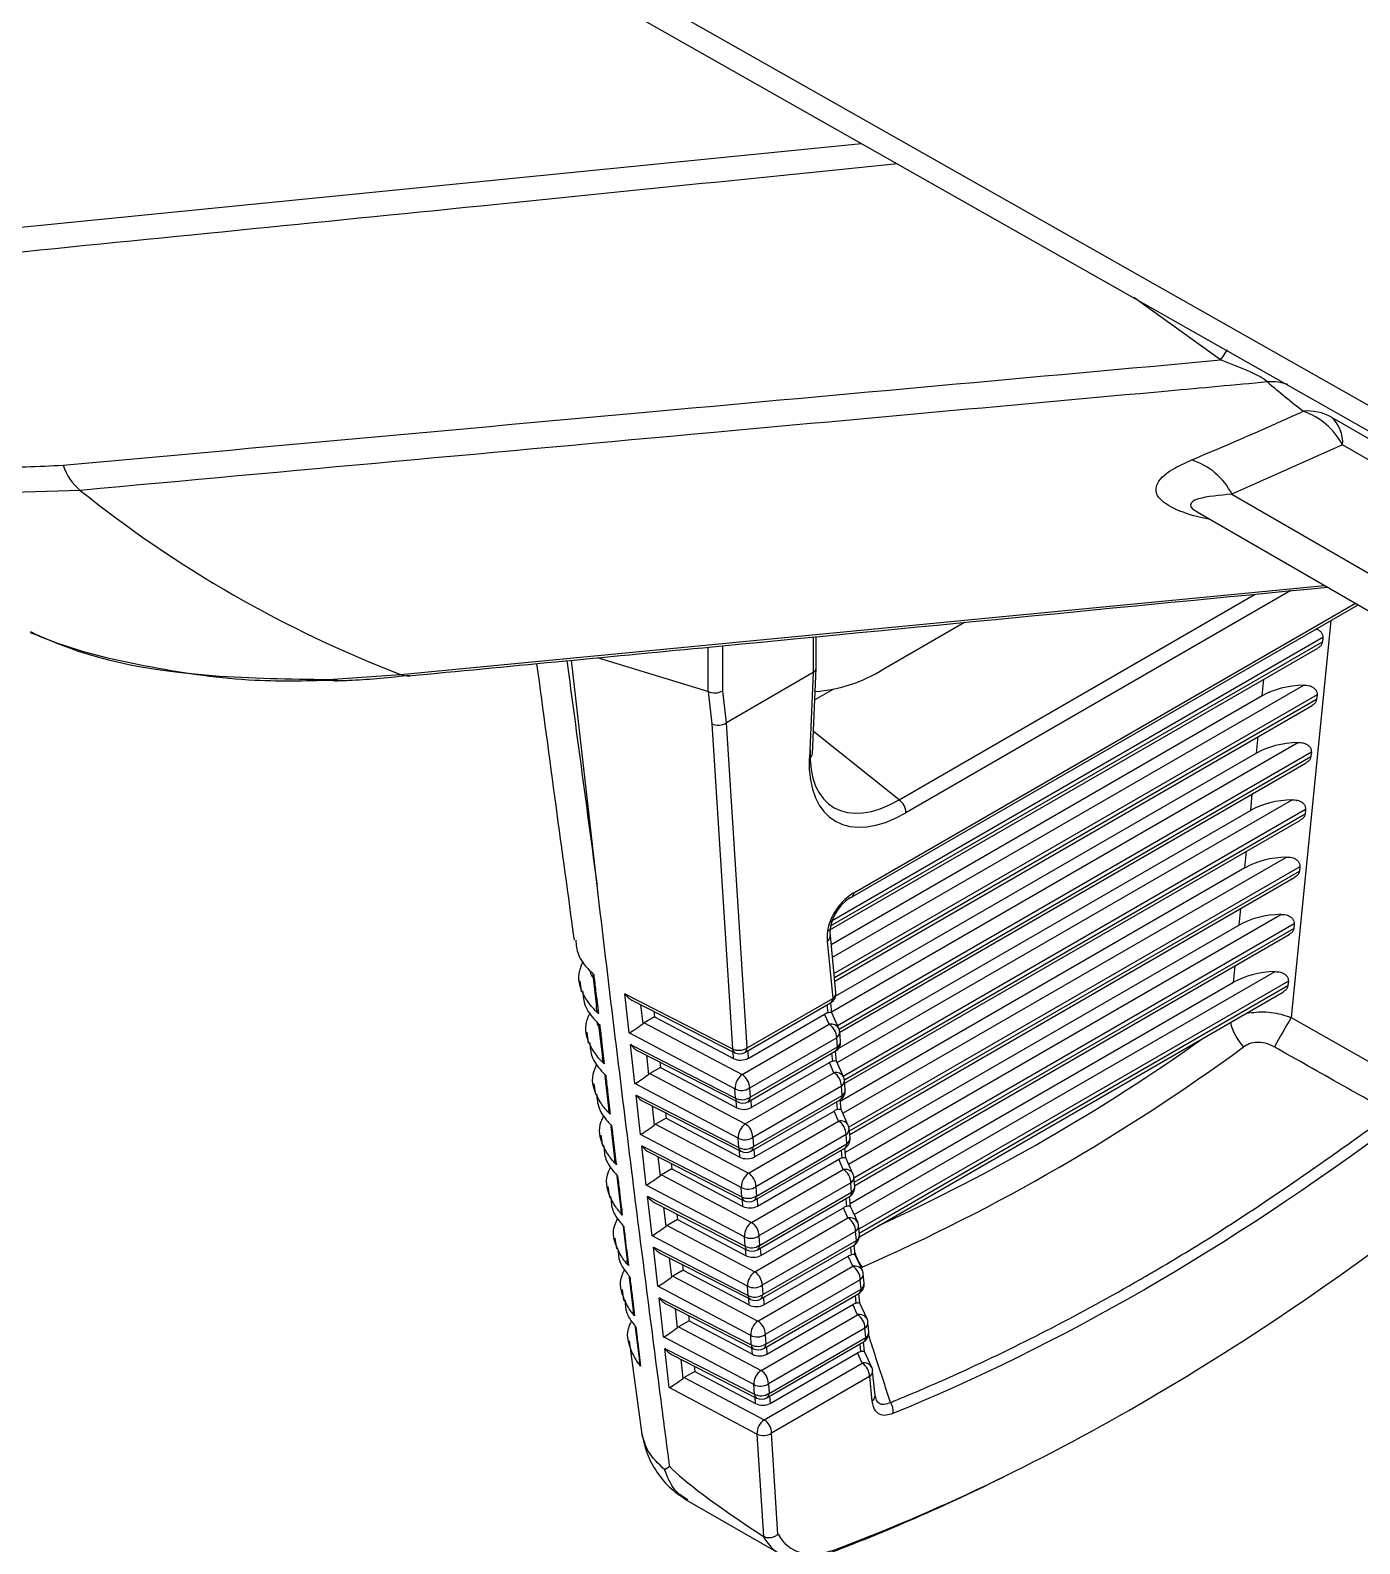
# Model space of a CAD drawing. Extents: x 8 to 113, y 0 to 87.
# Drawn here: x 17.808 to 19.055, y 64.069 to 65.488 of the extents above; entities that cross this region are included whole.
import ezdxf

# ---------------------------------------------------------------- set-up
doc = ezdxf.new("R2010")
doc.units = 0
doc.header["$MEASUREMENT"] = 0
doc.layers.add('OBJECT', color=7, linetype='CONTINUOUS')

msp = doc.modelspace()

# ---------------------------------------------------------------- linework, layer by layer
at = {"layer": 'OBJECT'}
for p, q in [((17.7597, 65.2996), (18.5876, 65.3822)), ((18.9243, 65.1791), (18.8428, 65.2376)), ((19.0283, 65.1254), (21.7994, 63.5257)), ((19.0388, 65.0995), (18.935, 65.0532)), ((21.8088, 63.5004), (19.0388, 65.0995)), ((17.8547, 65.0568), (17.7808, 65.0545)), ((18.935, 65.0532), (21.805, 63.3964)), ((18.9021, 65.0369), (18.9022, 65.0368)), ((18.9024, 65.0367), (21.8261, 63.3489)), ((18.1549, 64.8842), (19.0219, 64.9677)), ((18.9901, 64.9628), (18.6291, 64.7544)), ((18.5781, 64.6752), (19.0534, 64.9495)), ((18.5802, 64.6793), (19.0508, 64.951)), ((18.6227, 64.7666), (18.9568, 64.9595)), ((18.6078, 64.8891), (18.684, 64.9331)), ((19.0277, 64.9347), (18.9904, 64.5624)), ((18.542, 64.9193), (18.542, 64.8859)), ((18.5449, 64.89), (18.5449, 64.9196)), ((19.0202, 64.9189), (18.5577, 64.6519)), ((19.0202, 64.9189), (19.0198, 64.9148)), ((18.4434, 64.9098), (18.4434, 64.8683)), ((18.4573, 64.8689), (18.4573, 64.9111)), ((18.5556, 64.6434), (19.0155, 64.9089)), ((18.5585, 64.6485), (19.0198, 64.9148)), ((18.3394, 64.6863), (18.3155, 64.8975)), ((18.4434, 64.8683), (18.3397, 64.8998)), ((18.5415, 64.8097), (18.5449, 64.8899)), ((18.0874, 64.8795), (18.1549, 64.8842)), ((18.1632, 64.8829), (18.1639, 64.8829)), ((18.542, 64.8859), (18.4607, 64.8389)), ((18.542, 64.8859), (18.5386, 64.8056)), ((18.542, 64.8859), (18.542, 64.8859)), ((18.9633, 64.8641), (18.9649, 64.8797)), ((18.4435, 64.8682), (18.447, 64.838)), ((18.4607, 64.8389), (18.4573, 64.8689)), ((18.5613, 64.8705), (18.5437, 64.8603)), ((18.9633, 64.8641), (18.5591, 64.6307)), ((18.5602, 64.619), (19.0023, 64.8742)), ((19.0148, 64.8651), (18.5617, 64.6036)), ((19.0148, 64.8651), (19.0144, 64.861)), ((18.5621, 64.5999), (19.0144, 64.861)), ((18.5624, 64.5967), (19.0101, 64.8551)), ((18.447, 64.838), (18.4664, 64.5332)), ((18.4801, 64.5339), (18.4607, 64.8389)), ((18.6227, 64.7666), (18.5424, 64.8307)), ((18.5594, 64.5678), (18.9969, 64.8204)), ((18.9579, 64.8103), (18.9595, 64.8259)), ((18.9579, 64.8103), (18.5632, 64.5825)), ((19.0095, 64.8114), (18.565, 64.5548)), ((18.5664, 64.5517), (19.009, 64.8073)), ((19.0095, 64.8114), (19.009, 64.8073)), ((18.5671, 64.5488), (19.0047, 64.8014)), ((18.5645, 64.5202), (18.9916, 64.7667)), ((18.9526, 64.7566), (18.9541, 64.7722)), ((18.9526, 64.7566), (18.5659, 64.5334)), ((19.0041, 64.7577), (18.5704, 64.5073)), ((18.5714, 64.504), (19.0037, 64.7536)), ((18.5717, 64.5008), (18.9993, 64.7477)), ((19.0041, 64.7577), (19.0037, 64.7536)), ((18.5699, 64.4727), (18.9862, 64.713)), ((18.9472, 64.7029), (18.9487, 64.7185)), ((18.9472, 64.7029), (18.5676, 64.4837)), ((18.9987, 64.7039), (18.5756, 64.4597)), ((18.5761, 64.4561), (18.9983, 64.6998)), ((18.5764, 64.4529), (18.994, 64.694)), ((18.9987, 64.7039), (18.9983, 64.6998)), ((18.9418, 64.6491), (18.9434, 64.6647)), ((18.9418, 64.6491), (18.5722, 64.4358)), ((18.5753, 64.4251), (18.9808, 64.6592)), ((18.9933, 64.6502), (18.5804, 64.4118)), ((18.9933, 64.6502), (18.9929, 64.6461)), ((18.5635, 64.5859), (18.5583, 64.6395)), ((18.5807, 64.4082), (18.9929, 64.6461)), ((18.5811, 64.405), (18.9886, 64.6402)), ((18.5554, 64.634), (18.5606, 64.5804)), ((18.9364, 64.5954), (18.938, 64.611)), ((18.3231, 64.5969), (18.3245, 64.5867)), ((18.3353, 64.6023), (18.3388, 64.5724)), ((18.9364, 64.5954), (18.5769, 64.3879)), ((18.5807, 64.3776), (18.9754, 64.6055)), ((18.9879, 64.5965), (18.585, 64.3639)), ((18.5854, 64.3602), (18.9875, 64.5924)), ((18.9879, 64.5965), (18.9875, 64.5924)), ((18.3653, 64.5848), (18.4664, 64.5332)), ((18.3695, 64.548), (18.3653, 64.5848)), ((18.3721, 64.5788), (18.4685, 64.5295)), ((18.4801, 64.5339), (18.5606, 64.5804)), ((18.5856, 64.3569), (18.9832, 64.5865)), ((18.3803, 64.5746), (18.3823, 64.5566)), ((18.3934, 64.5631), (18.3836, 64.5575)), ((18.3928, 64.5682), (18.3934, 64.5631)), ((18.3934, 64.5631), (18.4674, 64.524)), ((18.478, 64.5298), (18.5585, 64.5762)), ((18.4812, 64.5242), (18.5528, 64.5656)), ((18.5572, 64.5561), (18.5528, 64.5656)), ((18.5561, 64.5668), (18.5553, 64.5744)), ((18.5595, 64.5669), (18.5586, 64.5763)), ((18.5662, 64.5521), (18.5595, 64.5669)), ((18.3409, 64.555), (18.3445, 64.525)), ((18.3836, 64.5575), (18.4755, 64.5089)), ((18.4755, 64.5089), (18.5572, 64.5561)), ((18.5679, 64.5404), (18.5671, 64.5489)), ((18.9904, 64.5624), (19.1018, 64.4993)), ((18.3297, 64.5487), (18.3311, 64.5384)), ((18.4688, 64.4956), (18.3695, 64.548)), ((18.3707, 64.5373), (18.4693, 64.4869)), ((18.3749, 64.5005), (18.3707, 64.5373)), ((18.5642, 64.5435), (18.4825, 64.4963)), ((18.483, 64.4877), (18.565, 64.535)), ((18.565, 64.535), (18.5642, 64.5435)), ((18.3775, 64.5312), (18.4714, 64.4833)), ((18.3857, 64.5271), (18.3877, 64.5091)), ((18.3982, 64.5207), (18.3988, 64.5156)), ((18.4674, 64.524), (18.467, 64.5303)), ((18.4807, 64.5313), (18.4812, 64.5242)), ((18.481, 64.4835), (18.5629, 64.5308)), ((18.5605, 64.5214), (18.5597, 64.529)), ((18.5639, 64.5215), (18.563, 64.5308)), ((18.5706, 64.5067), (18.5639, 64.5215)), ((18.3466, 64.5078), (18.3502, 64.4775)), ((18.3988, 64.5156), (18.3889, 64.5099)), ((18.3889, 64.5099), (18.4784, 64.4627)), ((18.3988, 64.5156), (18.4704, 64.4778)), ((18.4784, 64.4627), (18.5616, 64.5107)), ((18.4841, 64.478), (18.5573, 64.5202)), ((18.5616, 64.5107), (18.5573, 64.5202)), ((18.3363, 64.5004), (18.3378, 64.4902)), ((18.4717, 64.4493), (18.3749, 64.5005)), ((18.4693, 64.4869), (18.4688, 64.4956)), ((18.4825, 64.4963), (18.483, 64.4877)), ((18.5686, 64.4981), (18.4854, 64.4501)), ((18.5694, 64.4895), (18.5686, 64.4981)), ((18.5723, 64.495), (18.5715, 64.5035)), ((18.3761, 64.4898), (18.4723, 64.4406)), ((18.3802, 64.4529), (18.3761, 64.4898)), ((18.3829, 64.4837), (18.4744, 64.437)), ((18.3911, 64.4795), (18.3931, 64.4616)), ((18.4704, 64.4778), (18.47, 64.484)), ((18.4836, 64.485), (18.4841, 64.478)), ((18.4839, 64.4372), (18.5673, 64.4854)), ((18.486, 64.4414), (18.5694, 64.4895)), ((18.5649, 64.4761), (18.5642, 64.4835)), ((18.5683, 64.4761), (18.5674, 64.4854)), ((18.4041, 64.4681), (18.3943, 64.4624)), ((18.4036, 64.4732), (18.4041, 64.4681)), ((18.4041, 64.4681), (18.4733, 64.4316)), ((18.4814, 64.4165), (18.566, 64.4653)), ((18.487, 64.4318), (18.5617, 64.4748)), ((18.566, 64.4653), (18.5617, 64.4748)), ((18.575, 64.4613), (18.5683, 64.4762)), ((18.343, 64.4522), (18.3444, 64.4419)), ((18.3523, 64.4605), (18.3559, 64.4301)), ((18.4747, 64.4031), (18.3802, 64.4529)), ((18.3943, 64.4624), (18.4814, 64.4165)), ((18.4854, 64.4501), (18.486, 64.4414)), ((18.573, 64.4527), (18.4884, 64.4038)), ((18.5738, 64.4441), (18.573, 64.4527)), ((18.5767, 64.4496), (18.5759, 64.4582)), ((18.3815, 64.4423), (18.4752, 64.3944)), ((18.3856, 64.4054), (18.3815, 64.4423)), ((18.3883, 64.4362), (18.4773, 64.3907)), ((18.4723, 64.4406), (18.4717, 64.4493)), ((18.4733, 64.4316), (18.4729, 64.4377)), ((18.4866, 64.4388), (18.487, 64.4318)), ((18.4869, 64.391), (18.5718, 64.44)), ((18.4889, 64.3951), (18.5738, 64.4441)), ((18.5693, 64.4307), (18.5686, 64.4381)), ((18.5727, 64.4308), (18.5718, 64.44)), ((18.3965, 64.432), (18.3985, 64.4141)), ((18.409, 64.4256), (18.4095, 64.4206)), ((18.49, 64.3855), (18.5661, 64.4295)), ((18.5704, 64.4199), (18.5661, 64.4295)), ((18.5794, 64.416), (18.5727, 64.4308)), ((18.358, 64.4133), (18.3617, 64.3826)), ((18.4095, 64.4206), (18.3997, 64.4149)), ((18.3997, 64.4149), (18.4843, 64.3703)), ((18.4095, 64.4206), (18.4763, 64.3854)), ((18.4843, 64.3703), (18.5704, 64.4199)), ((18.5774, 64.4073), (18.4913, 64.3576)), ((18.5782, 64.3987), (18.5774, 64.4073)), ((18.5811, 64.4042), (18.5803, 64.4128)), ((18.3496, 64.404), (18.351, 64.3937)), ((18.4776, 64.3569), (18.3856, 64.4054)), ((18.3868, 64.3948), (18.4782, 64.3481)), ((18.391, 64.3579), (18.3868, 64.3948)), ((18.4752, 64.3944), (18.4747, 64.4031)), ((18.4884, 64.4038), (18.4889, 64.3951)), ((18.4898, 64.3447), (18.5762, 64.3945)), ((18.4919, 64.3488), (18.5782, 64.3987)), ((18.5771, 64.3854), (18.5762, 64.3946)), ((18.3937, 64.3887), (18.4803, 64.3444)), ((18.4018, 64.3845), (18.4039, 64.3666)), ((18.4763, 64.3854), (18.4759, 64.3915)), ((18.4895, 64.3925), (18.49, 64.3855)), ((18.4929, 64.3393), (18.5705, 64.3841)), ((18.5748, 64.3746), (18.5705, 64.3841)), ((18.5737, 64.3853), (18.573, 64.3927)), ((18.5839, 64.3706), (18.5771, 64.3854)), ((18.3638, 64.3661), (18.3675, 64.3352)), ((18.4149, 64.3731), (18.4051, 64.3674)), ((18.4051, 64.3674), (18.4873, 64.324)), ((18.4143, 64.3781), (18.4149, 64.3731)), ((18.4149, 64.3731), (18.4792, 64.3391)), ((18.4873, 64.324), (18.5748, 64.3746)), ((18.5855, 64.3587), (18.5847, 64.3674)), ((18.3562, 64.3557), (18.3576, 64.3454)), ((18.4806, 64.3106), (18.391, 64.3579)), ((18.4782, 64.3481), (18.4776, 64.3569)), ((18.4913, 64.3576), (18.4919, 64.3488)), ((18.5818, 64.3619), (18.4943, 64.3114)), ((18.4948, 64.3026), (18.5827, 64.3533)), ((18.5827, 64.3533), (18.5818, 64.3619)), ((18.3922, 64.3472), (18.4811, 64.3018)), ((18.3964, 64.3104), (18.3922, 64.3472)), ((18.399, 64.3412), (18.4832, 64.2982)), ((18.4072, 64.337), (18.4093, 64.319)), ((18.4792, 64.3391), (18.4788, 64.3452)), ((18.4925, 64.3462), (18.4929, 64.3393)), ((18.4928, 64.2984), (18.5806, 64.3491)), ((18.4959, 64.2931), (18.5749, 64.3387)), ((18.5792, 64.3292), (18.5749, 64.3387)), ((18.5781, 64.3399), (18.5774, 64.3473)), ((18.5815, 64.34), (18.5806, 64.3491)), ((18.5883, 64.3252), (18.5815, 64.34)), ((18.4203, 64.3255), (18.4105, 64.3199)), ((18.4197, 64.3306), (18.4203, 64.3255)), ((18.4203, 64.3255), (18.4821, 64.2929)), ((18.4902, 64.2778), (18.5792, 64.3292)), ((18.59, 64.3133), (18.5891, 64.322)), ((18.3695, 64.3189), (18.3733, 64.2878)), ((18.4835, 64.2644), (18.3964, 64.3104)), ((18.4105, 64.3199), (18.4902, 64.2778)), ((18.4811, 64.3018), (18.4806, 64.3106)), ((18.4943, 64.3114), (18.4948, 64.3026)), ((18.5862, 64.3165), (18.4972, 64.2652)), ((18.4978, 64.2563), (18.5871, 64.3078)), ((18.5871, 64.3078), (18.5862, 64.3165)), ((18.3628, 64.3075), (18.3642, 64.2971)), ((18.3976, 64.2997), (18.4841, 64.2555)), ((18.4018, 64.2629), (18.3976, 64.2997)), ((18.4044, 64.2937), (18.4862, 64.2519)), ((18.4821, 64.2929), (18.4818, 64.2989)), ((18.4954, 64.2999), (18.4959, 64.2931)), ((18.4957, 64.2521), (18.585, 64.3037)), ((18.5825, 64.2945), (18.5818, 64.3018)), ((18.5859, 64.2946), (18.5851, 64.3037)), ((18.5927, 64.2798), (18.5859, 64.2946)), ((18.4126, 64.2895), (18.4146, 64.2715)), ((18.4251, 64.2831), (18.4257, 64.278)), ((18.4932, 64.2316), (18.5836, 64.2838)), ((18.4988, 64.2468), (18.5793, 64.2933)), ((18.5836, 64.2838), (18.5793, 64.2933)), ((18.3753, 64.2718), (18.3791, 64.2405)), ((18.4257, 64.278), (18.4159, 64.2724)), ((18.4159, 64.2724), (18.4932, 64.2316)), ((18.4257, 64.278), (18.4851, 64.2467)), ((18.4972, 64.2652), (18.4978, 64.2563)), ((18.5906, 64.2712), (18.5002, 64.2189)), ((18.5915, 64.2624), (18.5906, 64.2712)), ((18.5944, 64.2679), (18.5935, 64.2766)), ((18.3694, 64.2593), (18.3817, 64.1692)), ((18.4865, 64.2182), (18.4018, 64.2629)), ((18.403, 64.2522), (18.487, 64.2093)), ((18.4072, 64.2154), (18.403, 64.2522)), ((18.4841, 64.2555), (18.4835, 64.2644)), ((18.4851, 64.2467), (18.4847, 64.2526)), ((18.4984, 64.2537), (18.4988, 64.2468)), ((18.4987, 64.2059), (18.5894, 64.2583)), ((18.5007, 64.21), (18.5915, 64.2624)), ((18.5869, 64.2491), (18.5862, 64.2564)), ((18.5904, 64.2492), (18.5895, 64.2583)), ((18.4098, 64.2461), (18.4891, 64.2056)), ((18.418, 64.242), (18.42, 64.224)), ((18.4961, 64.1853), (18.5881, 64.2384)), ((18.5018, 64.2006), (18.5837, 64.2479)), ((18.5881, 64.2384), (18.5837, 64.2479)), ((18.5971, 64.2344), (18.5904, 64.2492)), ((18.4311, 64.2305), (18.4212, 64.2248)), ((18.4212, 64.2248), (18.4961, 64.1853)), ((18.4305, 64.2356), (18.4311, 64.2305)), ((18.4311, 64.2305), (18.488, 64.2004)), ((18.5951, 64.2258), (18.5031, 64.1727)), ((18.5951, 64.2258), (18.5973, 64.2026)), ((18.6002, 64.2081), (18.5979, 64.2312)), ((18.4894, 64.1719), (18.4072, 64.2154)), ((18.487, 64.2093), (18.4865, 64.2182)), ((18.5002, 64.2189), (18.5007, 64.21)), ((18.488, 64.2004), (18.4877, 64.2064)), ((18.5013, 64.2074), (18.5018, 64.2006)), ((18.6008, 64.2061), (18.6004, 64.2077)), ((18.4894, 64.1719), (18.4955, 64.0759)), ((18.5091, 64.078), (18.5031, 64.1727)), ((18.4028, 64.1385), (18.4075, 64.1413)), ((18.4238, 64.1097), (18.5105, 64.0597)), ((18.4955, 64.0759), (18.4952, 64.0761))]:
    msp.add_line(p, q, dxfattribs=at)
at = {"layer": 'OBJECT', "flags": 128}
for points in [[(17.4624, 66.0431), (17.627, 65.9499), (18.3322, 65.5506), (20.8068, 64.1497)], [(17.5232, 65.9853), (18.1909, 65.607), (20.8319, 64.1107)], [(18.9243, 65.1791), (18.9266, 65.1825), (18.9287, 65.1855), (18.9305, 65.1882), (18.9308, 65.1887)], [(18.5579, 64.6408), (18.5582, 64.64), (18.5583, 64.6395)]]:
    msp.add_lwpolyline(points, dxfattribs=at)
at = {"layer": 'OBJECT'}
for centre, radius, start, end in [((18.972, 65.1106), 0.048, 71.1286, 94.4184), ((19.5707, 65.8646), 0.9282, 229.5308, 232.2076), ((19.006, 65.0857), 0.0456, 60.647, 95.0915), ((18.9802, 65.0684), 0.0663, 27.9345, 70.8768), ((19.0064, 65.1015), 0.0325, 356.5262, 47.5283), ((17.8895, 65.098), 0.054, 199.0949, 229.787), ((18.8771, 65.0235), 0.0651, 27.0753, 71.9405), ((18.5582, 65.9334), 1.124, 231.2501, 248.974), ((18.0951, 64.9011), 0.023, 250.2808, 272.2286), ((18.1617, 64.8999), 0.017, 246.4807, 275.0052), ((18.5333, 65.008), 0.1403, 274.3817, 302.0948), ((18.5365, 64.8102), 0.00503, 294.3588, 354.2486), ((18.6137, 64.7541), 0.0154, 0.8628, 54.4992), ((18.5754, 64.6792), 0.00483, 304.9445, 2.2649), ((18.5764, 64.6783), 0.00353, 274.6149, 299.6685), ((18.5519, 64.6393), 0.00633, 302.8989, 1.4099), ((18.5535, 64.5849), 0.01, 299.9973, 5.5533), ((18.5558, 64.5802), 0.0048, 304.7346, 2.4695), ((18.5574, 64.5856), 0.0061, 301.6684, 2.6445), ((18.559, 64.548), 0.00832, 29.7623, 102.604), ((18.5489, 64.5433), 0.0153, 0.7162, 57.2493), ((18.5607, 64.5488), 0.00634, 302.9059, 1.4092), ((18.5571, 64.548), 0.01, 5.5533, 24.4463), ((18.9843, 64.5705), 0.0524, 194.0456, 222.8234), ((20.6767, 63.5804), 1.9513, 149.7851, 150.7153), ((18.5579, 64.5395), 0.01, 299.9973, 5.5533), ((18.5602, 64.5348), 0.0048, 304.7339, 2.4673), ((18.5615, 64.5403), 0.00634, 302.907, 1.408), ((17.8183, 66.0749), 1.9087, 293.7837, 306.2109), ((17.818, 66.081), 1.8851, 294.6317, 305.363), ((18.4726, 64.5453), 0.0136, 242.8629, 303.3767), ((18.4708, 64.5333), 0.00441, 181.3026, 238.2474), ((18.473, 64.5384), 0.01, 242.9367, 299.9973), ((18.4753, 64.5337), 0.0048, 304.7346, 2.4695), ((18.4847, 64.496), 0.0159, 125.3829, 181.4263), ((18.4672, 64.4961), 0.0153, 0.7162, 57.2493), ((18.5634, 64.5026), 0.00832, 29.7525, 102.6137), ((18.5533, 64.4979), 0.0153, 0.715, 57.2523), ((18.5615, 64.5026), 0.01, 5.5533, 24.4463), ((18.475, 64.5077), 0.0136, 242.8577, 303.3814), ((18.5623, 64.494), 0.01, 299.9973, 5.5533), ((18.5651, 64.5034), 0.00633, 302.8956, 1.4153), ((18.566, 64.4949), 0.00633, 302.897, 1.4117), ((18.4755, 64.499), 0.0136, 242.8569, 303.3781), ((18.4738, 64.487), 0.00441, 181.3075, 238.236), ((18.476, 64.4922), 0.01, 242.9367, 299.9973), ((18.4782, 64.4874), 0.0048, 304.7339, 2.4673), ((18.5646, 64.4893), 0.0048, 304.7417, 2.4677), ((18.5678, 64.4572), 0.00832, 29.7627, 102.6036), ((18.5577, 64.4525), 0.0153, 0.7162, 57.2493), ((18.4877, 64.4497), 0.0159, 125.3812, 181.4264), ((18.4779, 64.4614), 0.0136, 242.8577, 303.3814), ((18.4702, 64.4499), 0.0153, 0.715, 57.2523), ((18.5668, 64.4486), 0.01, 299.9973, 5.5533), ((18.5695, 64.458), 0.00634, 302.9076, 1.4075), ((18.5704, 64.4494), 0.00634, 302.9059, 1.4069), ((18.5659, 64.4572), 0.01, 5.5533, 24.4463), ((18.4785, 64.4527), 0.0136, 242.857, 303.3826), ((18.4767, 64.4407), 0.00441, 181.3121, 238.2322), ((18.4789, 64.4459), 0.01, 242.9367, 299.9973), ((18.4812, 64.4412), 0.0048, 304.7417, 2.4677), ((18.569, 64.4439), 0.0048, 304.7294, 2.4747), ((18.4906, 64.4035), 0.0159, 125.3822, 181.4254), ((18.4731, 64.4037), 0.0153, 0.7162, 57.2493), ((18.5722, 64.4118), 0.00832, 29.7623, 102.604), ((18.5622, 64.4071), 0.0153, 0.7162, 57.2493), ((18.574, 64.4126), 0.00634, 302.9059, 1.4092), ((18.5703, 64.4118), 0.01, 5.5533, 24.4463), ((18.4809, 64.4152), 0.0136, 242.8569, 303.3781), ((18.4814, 64.4065), 0.0136, 242.857, 303.3826), ((18.4796, 64.3945), 0.00441, 181.314, 238.2303), ((18.4841, 64.3949), 0.0048, 304.7294, 2.4747), ((18.5712, 64.4032), 0.01, 299.9973, 5.5533), ((18.5734, 64.3985), 0.0048, 304.7391, 2.4651), ((18.5748, 64.404), 0.00634, 302.909, 1.4039), ((18.4819, 64.3996), 0.01, 242.9367, 299.9973), ((18.4935, 64.3573), 0.0159, 125.385, 181.4243), ((18.4761, 64.3574), 0.0153, 0.7162, 57.2493), ((18.5766, 64.3664), 0.00832, 29.7595, 102.607), ((18.5666, 64.3617), 0.0153, 0.7147, 57.2522), ((18.5784, 64.3672), 0.00633, 302.8909, 1.4176), ((18.5748, 64.3664), 0.01, 5.5533, 24.4463), ((18.4838, 64.369), 0.0136, 242.8574, 303.3815), ((18.5756, 64.3578), 0.01, 299.9973, 5.5533), ((18.5779, 64.3531), 0.0048, 304.7346, 2.4695), ((18.5792, 64.3586), 0.00634, 302.9084, 1.4044), ((18.4844, 64.3602), 0.0136, 242.8629, 303.3762), ((18.4826, 64.3482), 0.00441, 181.3154, 238.2306), ((18.4848, 64.3533), 0.01, 242.9367, 299.9973), ((18.4871, 64.3486), 0.0048, 304.7391, 2.4651), ((18.6252, 64.355), 0.0458, 196.9451, 215.7456), ((18.4965, 64.311), 0.0159, 125.3812, 181.4266), ((18.479, 64.3112), 0.0153, 0.7147, 57.2522), ((18.581, 64.3211), 0.00832, 29.7627, 102.6036), ((18.571, 64.3164), 0.0153, 0.7151, 57.2499), ((18.5828, 64.3219), 0.00634, 302.9049, 1.408), ((18.5792, 64.321), 0.01, 5.5533, 24.4463), ((18.4868, 64.3227), 0.0136, 242.8536, 303.3859), ((18.58, 64.3123), 0.01, 299.9973, 5.5533), ((18.5823, 64.3076), 0.0048, 304.741, 2.4655), ((18.5836, 64.3132), 0.00633, 302.8968, 1.4119), ((18.4873, 64.3139), 0.0136, 242.8563, 303.3793), ((18.4855, 64.3019), 0.00441, 181.3041, 238.2402), ((18.4878, 64.3071), 0.01, 242.9367, 299.9973), ((18.49, 64.3024), 0.0048, 304.7346, 2.4695), ((18.5855, 64.2757), 0.00832, 29.7654, 102.6008), ((18.5754, 64.271), 0.0153, 0.7151, 57.2499), ((18.5836, 64.2757), 0.01, 5.5533, 24.4463), ((18.4994, 64.2648), 0.0159, 125.3823, 181.427), ((18.4897, 64.2765), 0.0136, 242.8627, 303.3768), ((18.482, 64.265), 0.0153, 0.7151, 57.2499), ((18.5844, 64.2669), 0.01, 299.9973, 5.5533), ((18.5872, 64.2765), 0.00634, 302.9032, 1.4097), ((18.588, 64.2677), 0.00634, 302.9073, 1.4055), ((18.4903, 64.2677), 0.0136, 242.8568, 303.3821), ((18.4885, 64.2556), 0.00441, 181.3146, 238.2289), ((18.4907, 64.2608), 0.01, 242.9367, 299.9973), ((18.493, 64.2561), 0.0048, 304.741, 2.4655), ((18.5867, 64.2622), 0.0048, 304.7318, 2.4724), ((18.59, 64.2306), 0.00805, 28.312, 104.0545), ((18.5798, 64.2256), 0.0152, 0.7128, 57.2522), ((18.5024, 64.2186), 0.0159, 125.385, 181.4243), ((18.4849, 64.2187), 0.0153, 0.7151, 57.2499), ((18.5916, 64.2311), 0.00634, 302.9043, 1.4085), ((18.588, 64.2303), 0.01, 5.5533, 24.4463), ((18.4927, 64.2303), 0.0136, 242.8569, 303.3826), ((18.4932, 64.2214), 0.0136, 242.8568, 303.3827), ((18.4914, 64.2094), 0.00441, 181.3113, 238.2322), ((18.4959, 64.2098), 0.0048, 304.7318, 2.4724), ((18.4937, 64.2145), 0.01, 242.9367, 299.9973), ((18.5941, 64.2078), 0.0061, 301.6671, 2.6458), ((18.6034, 64.1934), 0.0139, 352.4662, 36.1698), ((18.5053, 64.1723), 0.0159, 125.3812, 181.4266), ((18.4879, 64.1725), 0.0152, 0.7128, 57.2522), ((18.4956, 64.1841), 0.0136, 242.8563, 303.3792)]:
    msp.add_arc(centre, radius, start, end, dxfattribs=at)
for centre, major_axis, ratio, start_param, end_param in [((19.4239, 67.1453), (-1.7566, 14.6383), 0.094069, 1.713697, 1.728284), ((18.5349, 64.8901), (0.01, -0.00021), 0.593676, 5.510532, 6.29593), ((18.4502, 64.8059), (-0.0072, 0.0624), 0.110772, 6.208863, 6.235043), ((18.4502, 64.873), (0.00999, 0.00056), 0.611383, 3.944845, 5.463282), ((19.0057, 64.8391), (0.0602, -0.0001), 0.582929, 1.627585, 2.352515), ((18.4536, 64.8432), (0.00996, 0.00088), 0.657558, 3.926517, 5.438599), ((18.4701, 64.6979), (-0.0092, 0.1411), 0.052174, 0.02575, 0.032105), ((19.0003, 64.7854), (0.0602, -0.0001), 0.582929, 1.627585, 2.352515), ((18.6344, 64.8618), (0.0732, 0.1141), 0.544414, 2.390031, 3.953231), ((18.6274, 64.8663), (0.067, 0.1062), 0.54181, 2.386027, 3.949227), ((18.9949, 64.7317), (0.0602, -0.0001), 0.582929, 1.627585, 2.352515), ((18.9896, 64.6779), (0.0602, -0.0001), 0.582929, 1.627585, 2.352515), ((18.5888, 64.6475), (0.0231, 0.0327), 0.746254, 1.016584, 2.42811), ((18.5817, 64.652), (0.0172, 0.0247), 0.671525, 1.018401, 2.429927), ((18.9842, 64.6242), (0.0602, -0.0001), 0.582929, 1.627585, 2.352515), ((18.9788, 64.5705), (0.0602, -0.0001), 0.582929, 1.627585, 2.352515), ((18.3719, 64.5901), (-0.008, 0.0116), 0.599529, 1.609086, 2.301254), ((18.5527, 64.5578), (0.0068, 0.00838), 0.543452, 0.550853, 0.957114), ((18.5497, 64.5643), (0.00979, 0.00262), 0.107022, 6.265381, 7.11643), ((18.3761, 64.5532), (0.00933, 0.00637), 0.079382, 3.868413, 5.38685), ((18.3836, 64.5493), (0.00501, 0.00866), 0.577652, 0.786964, 0.960864), ((18.3773, 64.5426), (-0.008, 0.0116), 0.599529, 1.609086, 2.301254), ((18.4741, 64.5284), (0.01, 0), 0.585374, 3.981212, 5.493294), ((18.5571, 64.5124), (0.0068, 0.00838), 0.543452, 0.550853, 0.957114), ((18.5541, 64.5189), (0.00979, 0.00262), 0.107022, 6.265381, 7.11643), ((18.3815, 64.5057), (0.00933, 0.00637), 0.079382, 3.868413, 5.38685), ((18.389, 64.5018), (0.00501, 0.00866), 0.577652, 0.786964, 0.960864), ((18.3827, 64.495), (-0.008, 0.0116), 0.599529, 1.609086, 2.301254), ((18.4771, 64.4822), (0.01, 0), 0.585374, 3.981212, 5.493294), ((18.5615, 64.467), (0.0068, 0.00838), 0.543452, 0.550853, 0.957114), ((18.5585, 64.4735), (0.00979, 0.00262), 0.107022, 6.265381, 7.11643), ((18.9333, 66.0326), (1.1655, 1.8319), 0.546187, 3.795705, 4.104734), ((18.3869, 64.4582), (0.00933, 0.00637), 0.079382, 3.868413, 5.38685), ((18.3943, 64.4543), (0.00501, 0.00866), 0.577652, 0.786964, 0.960864), ((18.3881, 64.4475), (-0.008, 0.0116), 0.599529, 1.609086, 2.301254), ((18.48, 64.4359), (0.01, 0), 0.585374, 3.981212, 5.493294), ((18.5659, 64.4216), (0.0068, 0.00838), 0.543452, 0.550853, 0.957114), ((18.5629, 64.4281), (0.00979, 0.00262), 0.107022, 6.265381, 7.11643), ((18.3923, 64.4107), (0.00933, 0.00637), 0.079382, 3.868413, 5.38685), ((18.3997, 64.4067), (0.00501, 0.00866), 0.577652, 0.786964, 0.960864), ((18.3935, 64.4), (-0.008, 0.0116), 0.599529, 1.609086, 2.301254), ((18.9309, 65.98), (1.2039, 1.8907), 0.546175, 3.768895, 4.132403), ((18.4829, 64.3897), (0.01, 0), 0.585374, 3.981212, 5.493294), ((18.5703, 64.3762), (0.0068, 0.00838), 0.543452, 0.550853, 0.957114), ((18.5673, 64.3828), (0.00979, 0.00262), 0.107022, 6.265381, 7.11643), ((18.3976, 64.3632), (0.00933, 0.00637), 0.079382, 3.868413, 5.38685), ((18.4051, 64.3592), (0.00501, 0.00866), 0.577652, 0.786964, 0.960864), ((18.3989, 64.3525), (-0.008, 0.0116), 0.599529, 1.609086, 2.301254), ((18.4859, 64.3435), (0.01, 0), 0.585374, 3.981212, 5.493294), ((18.5747, 64.3308), (0.0068, 0.00838), 0.543452, 0.550853, 0.957114), ((18.5717, 64.3374), (0.00979, 0.00262), 0.107022, 6.265381, 7.11643), ((18.403, 64.3156), (0.00933, 0.00637), 0.079382, 3.868413, 5.38685), ((18.4105, 64.3117), (0.00501, 0.00866), 0.577652, 0.786964, 0.960864), ((18.4042, 64.305), (-0.008, 0.0116), 0.599529, 1.609086, 2.301254), ((18.5791, 64.2855), (0.0068, 0.00838), 0.543452, 0.550853, 0.957114), ((18.5762, 64.292), (0.00979, 0.00262), 0.107022, 6.265381, 7.11643), ((18.4888, 64.2972), (0.01, 0), 0.585374, 3.981212, 5.493294), ((18.4084, 64.2681), (0.00933, 0.00637), 0.079382, 3.868413, 5.38685), ((18.4159, 64.2642), (0.00501, 0.00866), 0.577652, 0.786964, 0.960864), ((18.4096, 64.2575), (-0.008, 0.0116), 0.599529, 1.609086, 2.301254), ((18.4918, 64.251), (0.01, 0), 0.585374, 3.981212, 5.493294), ((18.5835, 64.2401), (0.0068, 0.00838), 0.543452, 0.550853, 0.957114), ((18.5806, 64.2466), (0.00979, 0.00262), 0.107022, 6.265381, 7.11643), ((18.4138, 64.2206), (0.00933, 0.00637), 0.079382, 3.868413, 5.38685), ((18.4212, 64.2167), (0.00501, 0.00866), 0.577652, 0.786964, 0.960864), ((18.4947, 64.2048), (0.01, 0), 0.585374, 3.981212, 5.493294), ((20.1032, 63.2788), (1.703, -0.8762), 0.039926, 3.257339, 3.498452), ((18.9238, 65.9846), (1.2089, 1.8994), 0.546317, 3.7688, 3.877285), ((18.5734, 64.162), (0.0641, 0.1015), 0.548826, 2.830491, 3.767112), ((18.5804, 64.1575), (0.0591, 0.0928), 0.546175, 2.847361, 3.768895)]:
    msp.add_ellipse(centre, major_axis=major_axis, ratio=ratio, start_param=start_param, end_param=end_param, dxfattribs=at)
for points, knots in [([(18.6213, 65.3631), (18.4909, 65.3498), (18.2085, 65.3211), (17.9261, 65.2929), (17.774, 65.2778)], [0, 0, 0, 0, 0.461524, 1, 1, 1, 1]), ([(17.8385, 65.0804), (18.0241, 65.0973), (18.3857, 65.1303), (18.7479, 65.1631), (18.9243, 65.1791)], [0, 0, 0, 0, 0.513008, 1, 1, 1, 1]), ([(18.9683, 65.1585), (18.9672, 65.1594), (18.965, 65.1612), (18.9584, 65.165), (18.9447, 65.1714), (18.9327, 65.1759), (18.9243, 65.1791)], [0, 0, 0, 0, 0.128045, 0.255388, 0.479321, 1, 1, 1, 1]), ([(18.9683, 65.1585), (18.9373, 65.1556), (18.7631, 65.1397), (18.3916, 65.106), (18.0516, 65.0748), (17.8547, 65.0568)], [0, 0, 0, 0, 0.083466, 0.469044, 1, 1, 1, 1]), ([(18.8973, 65.0854), (18.9192, 65.0947), (18.9543, 65.1095), (18.9889, 65.1252), (19.0019, 65.1311)], [0, 0, 0, 0, 0.624895, 1, 1, 1, 1]), ([(17.7686, 65.0783), (17.7686, 65.0783), (17.7922, 65.0783), (17.8154, 65.0793), (17.8385, 65.0804)], [0, 0, 0, 0, 0.000029, 1, 1, 1, 1]), ([(18.9146, 65.0296), (18.9106, 65.0304), (18.8959, 65.0333), (18.8772, 65.0406), (18.8637, 65.051), (18.8628, 65.0636), (18.8755, 65.0755), (18.8909, 65.0825), (18.8973, 65.0854)], [0, 0, 0, 0, 0.0624701, 0.2332182, 0.3842139, 0.5581764, 0.8176352, 1, 1, 1, 1]), ([(18.935, 65.0532), (18.9233, 65.0522), (18.9075, 65.0508), (18.8967, 65.0461), (18.8956, 65.0423), (18.8982, 65.0389), (18.9017, 65.0372), (18.9024, 65.0369)], [0, 0, 0, 0, 0.505846, 0.678385, 0.852193, 0.970905, 1, 1, 1, 1]), ([(18.1632, 64.8829), (18.255, 64.8917), (18.5423, 64.9192), (18.8293, 64.9471), (19.0246, 64.9661)], [0, 0, 0, 0, 0.319363, 1, 1, 1, 1]), ([(17.8077, 64.9244), (17.8135, 64.9217), (17.8672, 64.897), (17.9626, 64.8811), (18.0511, 64.88), (18.0874, 64.8795)], [0, 0, 0, 0, 0.066661, 0.617347, 1, 1, 1, 1]), ([(17.8077, 64.9236), (17.8143, 64.9209), (17.8511, 64.9058), (17.9217, 64.89), (18.0117, 64.8768), (18.0701, 64.8784), (18.096, 64.8791)], [0, 0, 0, 0, 0.072357, 0.404348, 0.735713, 1, 1, 1, 1]), ([(19.014, 64.9268), (19.0148, 64.9266), (19.0165, 64.926), (19.0187, 64.924), (19.0202, 64.9215), (19.0202, 64.9197), (19.0202, 64.9189)], [0, 0, 0, 0, 0.205709, 0.478965, 0.753714, 1, 1, 1, 1]), ([(19.0198, 64.9148), (19.0196, 64.9139), (19.0192, 64.9122), (19.0176, 64.9102), (19.0161, 64.9093), (19.0154, 64.909)], [0, 0, 0, 0, 0.359209, 0.716864, 1, 1, 1, 1]), ([(18.2827, 64.8943), (18.2887, 64.8501), (18.3002, 64.7637), (18.3121, 64.6771), (18.3179, 64.6349)], [0, 0, 0, 0, 0.512697, 1, 1, 1, 1]), ([(18.0962, 64.8784), (18.1007, 64.8785), (18.1221, 64.8791), (18.1454, 64.8816), (18.1638, 64.8835)], [0, 0, 0, 0, 0.20903, 1, 1, 1, 1]), ([(19.0023, 64.8742), (19.004, 64.8741), (19.007, 64.874), (19.0108, 64.8725), (19.0133, 64.8703), (19.0148, 64.8678), (19.0148, 64.866), (19.0148, 64.8651)], [0, 0, 0, 0, 0.2782962, 0.4907959, 0.6659749, 0.8421109, 1, 1, 1, 1]), ([(19.0144, 64.861), (19.0142, 64.8602), (19.0138, 64.8584), (19.0122, 64.8565), (19.0107, 64.8556), (19.0101, 64.8552)], [0, 0, 0, 0, 0.359209, 0.716864, 1, 1, 1, 1]), ([(18.9969, 64.8204), (18.9986, 64.8204), (19.0016, 64.8203), (19.0054, 64.8187), (19.0079, 64.8166), (19.0094, 64.814), (19.0094, 64.8122), (19.0095, 64.8114)], [0, 0, 0, 0, 0.278302, 0.490791, 0.665972, 0.842109, 1, 1, 1, 1]), ([(19.009, 64.8073), (19.0088, 64.8064), (19.0084, 64.8047), (19.0068, 64.8027), (19.0053, 64.8019), (19.0047, 64.8015)], [0, 0, 0, 0, 0.359165, 0.716843, 1, 1, 1, 1]), ([(18.9916, 64.7667), (18.9932, 64.7666), (18.9962, 64.7665), (19, 64.765), (19.0025, 64.7629), (19.004, 64.7603), (19.0041, 64.7585), (19.0041, 64.7577)], [0, 0, 0, 0, 0.278302, 0.490791, 0.665972, 0.842109, 1, 1, 1, 1]), ([(19.0037, 64.7536), (19.0035, 64.7527), (19.0031, 64.751), (19.0014, 64.749), (18.9999, 64.7481), (18.9993, 64.7478)], [0, 0, 0, 0, 0.359165, 0.716843, 1, 1, 1, 1]), ([(18.9862, 64.713), (18.9879, 64.7129), (18.9908, 64.7128), (18.9946, 64.7113), (18.9972, 64.7091), (18.9986, 64.7066), (18.9987, 64.7048), (18.9987, 64.7039)], [0, 0, 0, 0, 0.278302, 0.490791, 0.665972, 0.842109, 1, 1, 1, 1]), ([(18.9983, 64.6998), (18.9981, 64.699), (18.9977, 64.6972), (18.996, 64.6953), (18.9946, 64.6944), (18.9939, 64.694)], [0, 0, 0, 0, 0.359165, 0.716843, 1, 1, 1, 1]), ([(18.4075, 64.1413), (18.407, 64.1457), (18.4041, 64.1677), (18.3921, 64.2601), (18.3692, 64.4378), (18.3501, 64.597), (18.3394, 64.6863)], [0, 0, 0, 0, 0.024147, 0.120738, 0.507103, 1, 1, 1, 1]), ([(18.9808, 64.6592), (18.9825, 64.6592), (18.9855, 64.6591), (18.9892, 64.6575), (18.9918, 64.6554), (18.9933, 64.6528), (18.9933, 64.651), (18.9933, 64.6502)], [0, 0, 0, 0, 0.278303, 0.490791, 0.665972, 0.842109, 1, 1, 1, 1]), ([(18.3194, 64.6351), (18.3198, 64.6306), (18.3206, 64.6207), (18.3288, 64.6101), (18.3349, 64.6042), (18.3363, 64.6029)], [0, 0, 0, 0, 0.3965499, 0.8606395, 1, 1, 1, 1]), ([(18.9929, 64.6461), (18.9927, 64.6452), (18.9923, 64.6435), (18.9906, 64.6415), (18.9892, 64.6407), (18.9885, 64.6403)], [0, 0, 0, 0, 0.359165, 0.716843, 1, 1, 1, 1]), ([(18.3406, 64.5662), (18.3393, 64.5675), (18.3344, 64.5721), (18.3257, 64.5841), (18.32, 64.5999), (18.3247, 64.6114), (18.3263, 64.6153)], [0, 0, 0, 0, 0.090453, 0.316025, 0.767279, 1, 1, 1, 1]), ([(18.3331, 64.606), (18.333, 64.6057), (18.3327, 64.6036), (18.3343, 64.6016), (18.3356, 64.5999)], [0, 0, 0, 0, 0.165351, 1, 1, 1, 1]), ([(18.3363, 64.6029), (18.3369, 64.5978), (18.3383, 64.5856), (18.3398, 64.5734), (18.3406, 64.5662)], [0, 0, 0, 0, 0.412557, 1, 1, 1, 1]), ([(18.9754, 64.6055), (18.9771, 64.6054), (18.9801, 64.6053), (18.9838, 64.6038), (18.9864, 64.6017), (18.9879, 64.5991), (18.9879, 64.5973), (18.9879, 64.5965)], [0, 0, 0, 0, 0.278303, 0.490792, 0.665974, 0.842141, 1, 1, 1, 1]), ([(18.9875, 64.5924), (18.9873, 64.5915), (18.9869, 64.5898), (18.9853, 64.5878), (18.9838, 64.5869), (18.9831, 64.5866)], [0, 0, 0, 0, 0.359166, 0.716843, 1, 1, 1, 1]), ([(18.326, 64.5869), (18.3263, 64.5824), (18.327, 64.5729), (18.3348, 64.5626), (18.3405, 64.5569), (18.3419, 64.5556)], [0, 0, 0, 0, 0.4015455, 0.8580847, 1, 1, 1, 1]), ([(18.3462, 64.5189), (18.3449, 64.5202), (18.3402, 64.5248), (18.3318, 64.5369), (18.3265, 64.5524), (18.3313, 64.5635), (18.3328, 64.5671)], [0, 0, 0, 0, 0.091099, 0.321851, 0.783538, 1, 1, 1, 1]), ([(18.3406, 64.5662), (18.3406, 64.5662), (18.3399, 64.5677), (18.3389, 64.5698), (18.3389, 64.5719), (18.3389, 64.5724)], [0, 0, 0, 0, 0.019918, 0.747595, 1, 1, 1, 1]), ([(18.9487, 64.5666), (18.9547, 64.5673), (18.9667, 64.5687), (18.9813, 64.5658), (18.9889, 64.563), (18.9904, 64.5624)], [0, 0, 0, 0, 0.44304, 0.885228, 1, 1, 1, 1]), ([(18.3396, 64.5579), (18.3396, 64.5576), (18.3393, 64.5562), (18.3403, 64.5548), (18.3411, 64.5538)], [0, 0, 0, 0, 0.210344, 1, 1, 1, 1]), ([(18.3419, 64.5556), (18.3425, 64.5505), (18.3439, 64.5383), (18.3454, 64.5261), (18.3462, 64.5189)], [0, 0, 0, 0, 0.4125319, 1, 1, 1, 1]), ([(18.3325, 64.5386), (18.3329, 64.5343), (18.3335, 64.5251), (18.3409, 64.5151), (18.3462, 64.5096), (18.3475, 64.5083)], [0, 0, 0, 0, 0.407341, 0.855322, 1, 1, 1, 1]), ([(18.9747, 64.5349), (18.9719, 64.5363), (18.9662, 64.5389), (18.9572, 64.5395), (18.9503, 64.5377), (18.947, 64.5356), (18.9458, 64.5349)], [0, 0, 0, 0, 0.288936, 0.578768, 0.851943, 1, 1, 1, 1]), ([(19.0849, 64.473), (19.0693, 64.4817), (19.0325, 64.5022), (18.9959, 64.523), (18.9747, 64.5349)], [0, 0, 0, 0, 0.422663, 1, 1, 1, 1]), ([(18.3462, 64.5189), (18.3462, 64.519), (18.3455, 64.5203), (18.3446, 64.5223), (18.3446, 64.5244), (18.3446, 64.525)], [0, 0, 0, 0, 0.020568, 0.722038, 1, 1, 1, 1]), ([(18.3518, 64.4717), (18.3506, 64.473), (18.346, 64.4776), (18.338, 64.4897), (18.333, 64.5049), (18.3379, 64.5156), (18.3393, 64.5188)], [0, 0, 0, 0, 0.0917704, 0.3279581, 0.8005987, 1, 1, 1, 1]), ([(18.3475, 64.5083), (18.3481, 64.5033), (18.3495, 64.491), (18.351, 64.4788), (18.3518, 64.4717)], [0, 0, 0, 0, 0.412495, 1, 1, 1, 1]), ([(18.3391, 64.4904), (18.3394, 64.4861), (18.34, 64.4773), (18.3469, 64.4676), (18.3518, 64.4624), (18.3531, 64.461)], [0, 0, 0, 0, 0.414044, 0.852326, 1, 1, 1, 1]), ([(18.3575, 64.4244), (18.3562, 64.4257), (18.3519, 64.4304), (18.3442, 64.4425), (18.3396, 64.4574), (18.3445, 64.4677), (18.3458, 64.4706)], [0, 0, 0, 0, 0.092467, 0.334365, 0.818518, 1, 1, 1, 1]), ([(18.3518, 64.4717), (18.3518, 64.4717), (18.3513, 64.4727), (18.3505, 64.4746), (18.3504, 64.4766), (18.3503, 64.4775)], [0, 0, 0, 0, 0.021344, 0.540969, 1, 1, 1, 1]), ([(18.6147, 64.2015), (18.6193, 64.2034), (18.6424, 64.2129), (18.7199, 64.2468), (18.7984, 64.2874), (18.8771, 64.3333), (18.9559, 64.3808), (19.0298, 64.4336), (19.0849, 64.473)], [0, 0, 0, 0, 0.029967, 0.149857, 0.5, 0.529967, 0.649857, 1, 1, 1, 1]), ([(18.3531, 64.461), (18.3537, 64.456), (18.3551, 64.4438), (18.3566, 64.4316), (18.3575, 64.4244)], [0, 0, 0, 0, 0.41247, 1, 1, 1, 1]), ([(18.3458, 64.4421), (18.346, 64.4379), (18.3465, 64.4295), (18.353, 64.4202), (18.3575, 64.4151), (18.3587, 64.4138)], [0, 0, 0, 0, 0.421766, 0.849064, 1, 1, 1, 1]), ([(18.3631, 64.3772), (18.362, 64.3785), (18.3578, 64.3831), (18.3504, 64.3954), (18.3462, 64.4099), (18.3511, 64.4199), (18.3524, 64.4223)], [0, 0, 0, 0, 0.093192, 0.341098, 0.837362, 1, 1, 1, 1]), ([(18.3575, 64.4244), (18.3574, 64.4245), (18.357, 64.4254), (18.3562, 64.4272), (18.3561, 64.4291), (18.356, 64.4301)], [0, 0, 0, 0, 0.022089, 0.50095, 1, 1, 1, 1]), ([(18.3587, 64.4138), (18.3593, 64.4088), (18.3608, 64.3966), (18.3623, 64.3844), (18.3631, 64.3772)], [0, 0, 0, 0, 0.412433, 1, 1, 1, 1]), ([(18.3524, 64.3939), (18.3526, 64.3897), (18.353, 64.3817), (18.3591, 64.3727), (18.3633, 64.3679), (18.3644, 64.3666)], [0, 0, 0, 0, 0.430655, 0.845495, 1, 1, 1, 1]), ([(18.3631, 64.3772), (18.3631, 64.3772), (18.3627, 64.378), (18.362, 64.3798), (18.3619, 64.3816), (18.3618, 64.3827)], [0, 0, 0, 0, 0.022932, 0.457535, 1, 1, 1, 1]), ([(18.3688, 64.33), (18.3677, 64.3312), (18.3637, 64.3359), (18.3567, 64.3482), (18.3528, 64.3624), (18.3578, 64.372), (18.3589, 64.3741)], [0, 0, 0, 0, 0.093947, 0.348178, 0.857205, 1, 1, 1, 1]), ([(18.3644, 64.3666), (18.365, 64.3616), (18.3665, 64.3493), (18.3679, 64.3371), (18.3688, 64.33)], [0, 0, 0, 0, 0.412396, 1, 1, 1, 1]), ([(18.359, 64.3456), (18.3592, 64.3416), (18.3596, 64.3338), (18.3652, 64.3252), (18.369, 64.3207), (18.3701, 64.3194)], [0, 0, 0, 0, 0.44088, 0.8415739, 1, 1, 1, 1]), ([(18.3745, 64.2828), (18.3735, 64.284), (18.3696, 64.2888), (18.363, 64.3011), (18.3595, 64.315), (18.3644, 64.3241), (18.3654, 64.3259)], [0, 0, 0, 0, 0.094734, 0.355638, 0.878126, 1, 1, 1, 1]), ([(18.3688, 64.33), (18.3688, 64.33), (18.3685, 64.3307), (18.3678, 64.3324), (18.3677, 64.3342), (18.3676, 64.3352)], [0, 0, 0, 0, 0.02392, 0.410116, 1, 1, 1, 1]), ([(18.3696, 64.3189), (18.3695, 64.319), (18.3695, 64.319), (18.3699, 64.3193), (18.3701, 64.3194), (18.3701, 64.3194)], [0, 0, 0, 0, 0.666028, 0.977139, 1, 1, 1, 1]), ([(18.3701, 64.3194), (18.3707, 64.3144), (18.3722, 64.3022), (18.3737, 64.29), (18.3745, 64.2828)], [0, 0, 0, 0, 0.412352, 1, 1, 1, 1]), ([(18.3657, 64.2974), (18.3658, 64.2934), (18.3661, 64.286), (18.3714, 64.2778), (18.3748, 64.2735), (18.3758, 64.2722)], [0, 0, 0, 0, 0.452642, 0.837241, 1, 1, 1, 1]), ([(18.3745, 64.2828), (18.3745, 64.2828), (18.3743, 64.2834), (18.3736, 64.285), (18.3735, 64.2867), (18.3734, 64.2879)], [0, 0, 0, 0, 0.024959, 0.3581435, 1, 1, 1, 1]), ([(18.3803, 64.2356), (18.3793, 64.2369), (18.3756, 64.2416), (18.3694, 64.254), (18.3662, 64.2675), (18.3711, 64.2763), (18.3719, 64.2777)], [0, 0, 0, 0, 0.095555, 0.363505, 0.900218, 1, 1, 1, 1]), ([(18.3754, 64.2718), (18.3753, 64.2718), (18.3753, 64.2719), (18.3757, 64.2721), (18.3758, 64.2722), (18.3758, 64.2722)], [0, 0, 0, 0, 0.728445, 0.976215, 1, 1, 1, 1]), ([(18.3758, 64.2722), (18.3764, 64.2672), (18.3779, 64.255), (18.3794, 64.2428), (18.3803, 64.2356)], [0, 0, 0, 0, 0.412308, 1, 1, 1, 1]), ([(18.6147, 64.2015), (18.6098, 64.2164), (18.6029, 64.2375), (18.5961, 64.2587), (18.5941, 64.265)], [0, 0, 0, 0, 0.704033, 1, 1, 1, 1]), ([(18.3803, 64.2356), (18.3803, 64.2357), (18.3801, 64.2361), (18.3795, 64.2377), (18.3793, 64.2393), (18.3792, 64.2405)], [0, 0, 0, 0, 0.026004, 0.3008889, 1, 1, 1, 1]), ([(18.6006, 64.2061), (18.6005, 64.2062), (18.6004, 64.2065), (18.6003, 64.2077), (18.6003, 64.2083)], [0, 0, 0, 0, 0.438017, 1, 1, 1, 1]), ([(18.5973, 64.2026), (18.5978, 64.2), (18.5989, 64.1947), (18.6037, 64.1903), (18.6101, 64.1892), (18.6149, 64.1908), (18.6172, 64.1915)], [0, 0, 0, 0, 0.261885, 0.524406, 0.776422, 1, 1, 1, 1]), ([(18.6147, 64.2015), (18.6125, 64.2006), (18.6088, 64.1989), (18.6043, 64.2001), (18.6016, 64.2026), (18.601, 64.2053), (18.6008, 64.2061)], [0, 0, 0, 0, 0.345437, 0.613734, 0.88246, 1, 1, 1, 1]), ([(18.3811, 64.174), (18.3825, 64.1672), (18.3853, 64.1536), (18.3952, 64.1355), (18.408, 64.1203), (18.4188, 64.1131), (18.424, 64.1096)], [0, 0, 0, 0, 0.258946, 0.516517, 0.765539, 1, 1, 1, 1]), ([(18.4028, 64.1385), (18.397, 64.144), (18.3858, 64.1546), (18.3828, 64.1677), (18.3813, 64.1741)], [0, 0, 0, 0, 0.516026, 1, 1, 1, 1]), ([(18.4245, 64.1102), (18.4201, 64.1129), (18.4104, 64.1191), (18.4055, 64.1316), (18.4028, 64.1385)], [0, 0, 0, 0, 0.4456297, 1, 1, 1, 1]), ([(18.4955, 64.0759), (18.4964, 64.0756), (18.4982, 64.0748), (18.5015, 64.0746), (18.5049, 64.0753), (18.5074, 64.0766), (18.5087, 64.0775), (18.5091, 64.0779), (18.5091, 64.078)], [0, 0, 0, 0, 0.219279, 0.438505, 0.659235, 0.882985, 0.985836, 1, 1, 1, 1])]:
    msp.add_open_spline(points, degree=3, knots=knots, dxfattribs=at)

doc.saveas('drawing.dxf')
